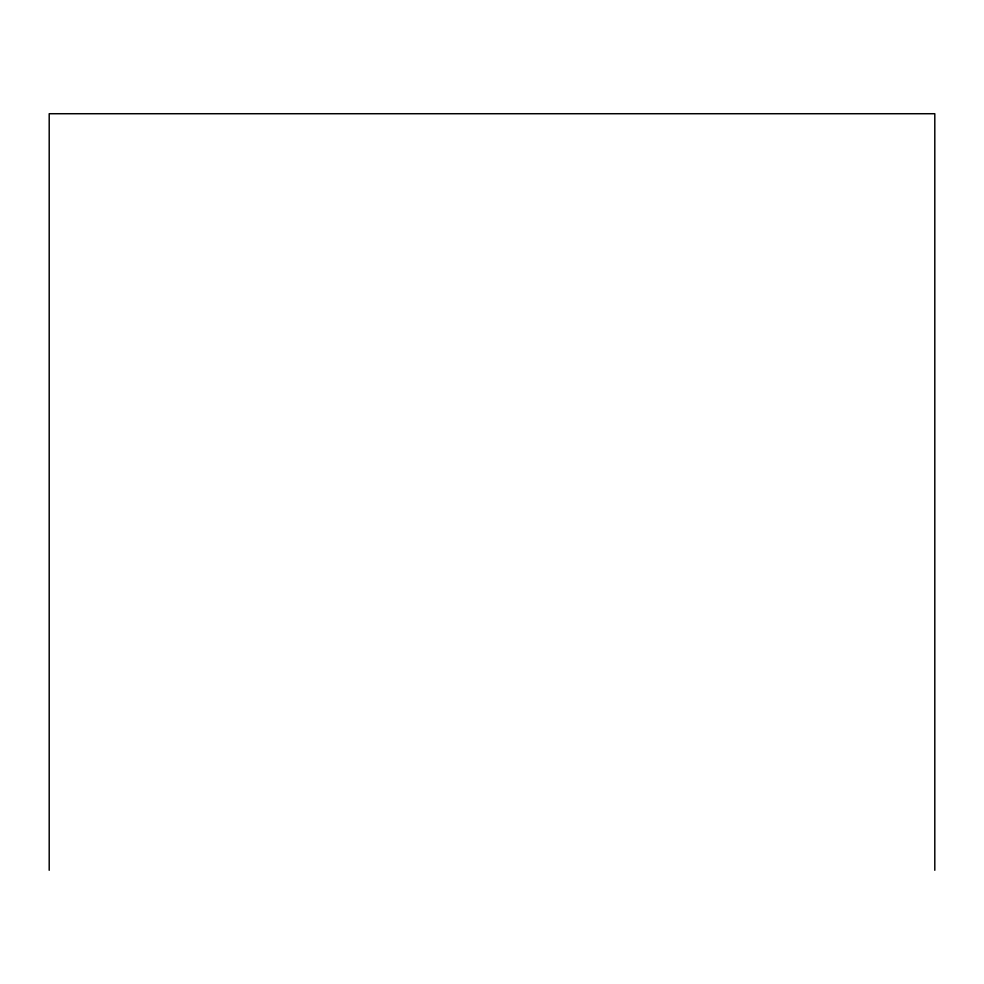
<?xml version="1.0" encoding="UTF-8"?>
<svg xmlns="http://www.w3.org/2000/svg" width="984" height="984" viewBox="0 0 984 984"><rect width="100%" height="100%" fill="white"/><g stroke="black" fill="none" stroke-linecap="round" stroke-linejoin="round"><path stroke-width="1.48" d="M934.8 870.274L934.8 113.726L49.2 113.726L49.2 870.274"/></g></svg>
